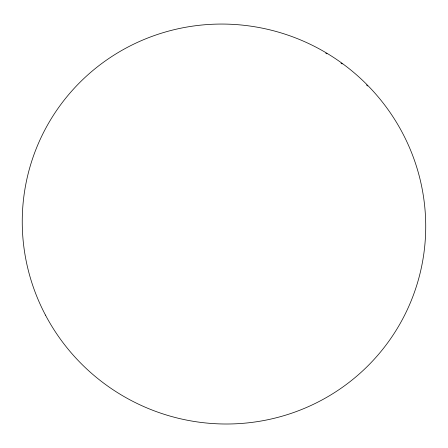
<?xml version="1.0" encoding="UTF-8"?>
<svg xmlns="http://www.w3.org/2000/svg" width="448" height="448" viewBox="0 0 448 448"><rect width="100%" height="100%" fill="white"/><g stroke="black" fill="none" stroke-linecap="round" stroke-linejoin="round"><path stroke-width="0.67" d="M325.774 53.144A200.698 197.809 26.7 0 1 326.967 53.855M341.001 63.123A200.698 197.809 26.7 0 1 342.138 63.952M366.548 84.991A200.698 197.809 26.7 0 1 367.522 85.982M45.494 315.129A202.334 199.371 26.7 0 0 394.654 332.657A202.334 199.371 26.7 0 0 231.806 24.315A202.334 199.371 26.7 0 0 45.494 315.129"/></g></svg>
